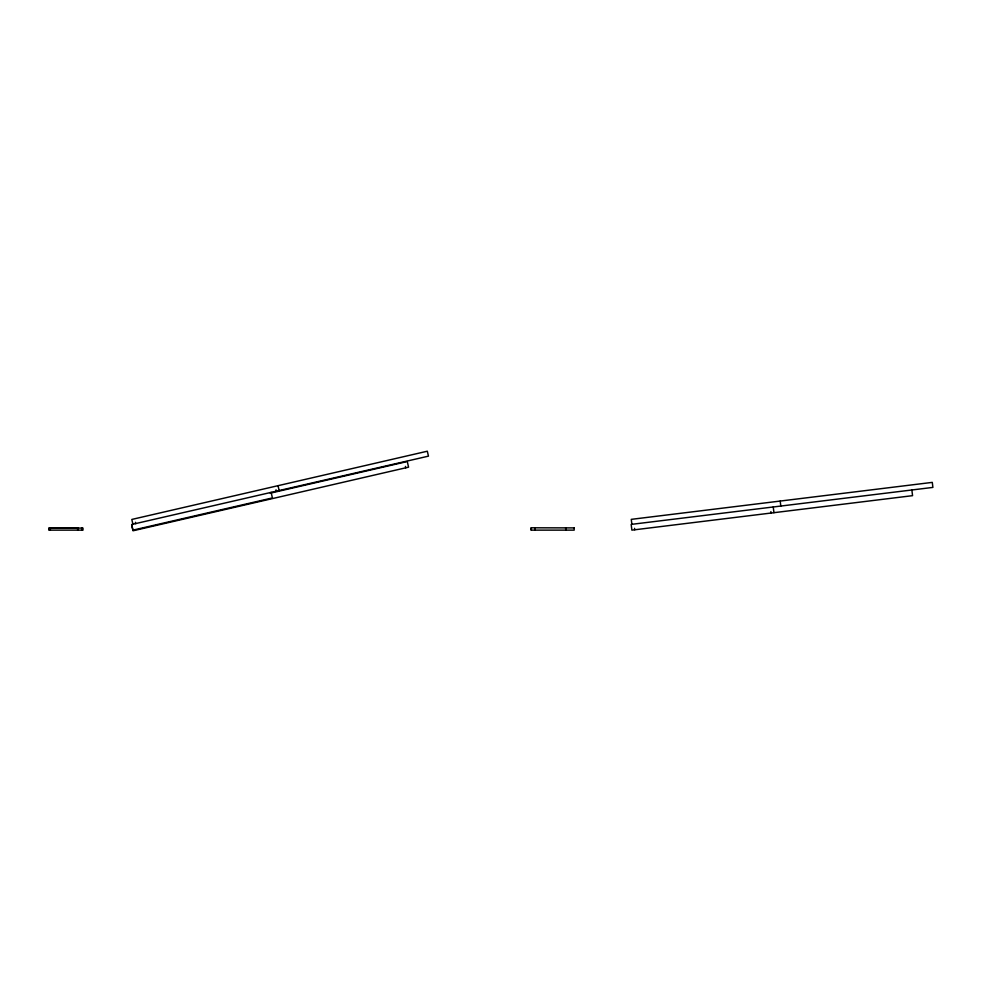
<?xml version="1.0" encoding="UTF-8"?>
<svg xmlns="http://www.w3.org/2000/svg" width="982" height="982" viewBox="0 0 982 982"><rect width="100%" height="100%" fill="white"/><g stroke="black" fill="none" stroke-linecap="round" stroke-linejoin="round"><path stroke-width="1.47" d="M270.234 493.185L407.272 461.54L408.561 467.162L133.024 530.783L131.723 525.161M405.431 466.413L405.75 467.813M278.016 485.685L279.158 490.607M276.016 489.846L276.347 491.258M271.106 492.313L272.407 497.935L132.951 530.133L131.649 524.511L428.459 456.139L427.317 451.217L131.809 519.441L132.951 524.363M135.43 522.301L135.761 523.713M911.861 489.944L912.56 495.665L631.88 530.133L631.168 524.4L932.9 487.403L932.286 482.383L631.266 519.355L631.88 524.363M780.199 501.065L780.813 506.074M773.239 506.958L773.939 512.69M770.895 511.61L771.079 513.046M634.568 528.353L634.74 529.777M565.62 527.715L565.779 530.133M535.08 527.715L534.92 530.133M531.311 527.788L531.311 530.133M82.267 528.083L82.267 530.133M82.132 528.083L82.132 530.133M77.823 527.972L77.823 530.133M77.652 530.133L77.652 527.899L49.1 527.899L49.1 530.133L82.991 530.133L82.991 528.095L50.192 527.972L50.192 530.133M50.328 527.972L50.328 530.133M49.247 527.899L49.247 530.133M574.163 527.899L531.152 527.788L531.152 530.133L574.163 530.133L574.163 527.899"/></g></svg>
